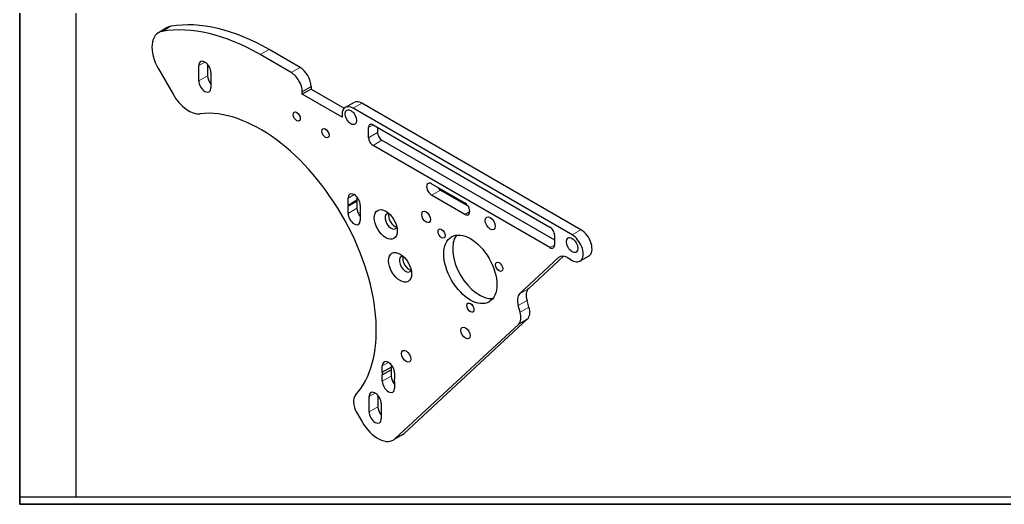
# Model space of a CAD drawing. Header units: millimetres. Extents: x 9 to 622, y 8 to 437.
# Drawn here: x 9 to 323.7, y 8.2 to 163 of the extents above; entities that cross this region are included whole.
import ezdxf

# ---------------------------------------------------------------- set-up
doc = ezdxf.new("R2010")
doc.units = ezdxf.units.MM
doc.header["$LTSCALE"] = 1.5
for name, color, linetype, lineweight in [('可见 (ISO)', 7, 'Continuous', 25), ('可见窄的 (ISO)', 7, 'Continuous', 18), ('图框 (ISO)', 7, 'Continuous', 35)]:
    doc.layers.add(name, color=color, linetype=linetype, lineweight=lineweight)
doc.styles.add('文本样式74', font='SimSun.ttf')

# ---------------------------------------------------------------- blocks, each defined once
blk = doc.blocks.new('图框 最新国标')
at = {"layer": '图框 (ISO)'}
for p, q in [((6, 7), (6, 291.5)), ((6, 7), (6, 5.5)), ((6, 7), (6, 5.5)), ((414.5, 5.5), (6, 5.5))]:
    blk.add_line(p, q, dxfattribs=at)
at = {"layer": '图框 (ISO)', "color": 7, "linetype": 'Continuous', "lineweight": 25}
for p, q in [((18, 7), (18, 290)), ((413, 7), (6, 7)), ((413, 7), (18, 7))]:
    blk.add_line(p, q, dxfattribs=at)
at = {"layer": '图框 (ISO)', "style": '文本样式74'}
blk.add_attdef('零件代号_001', (42.82, 287.25), '', height=2.5, rotation=180, dxfattribs=at)

msp = doc.modelspace()

# ---------------------------------------------------------------- linework, layer by layer
at = {"layer": '可见 (ISO)'}
for p, q in [((56.1649, 160.5208), (53.3365, 158.8878)), ((95.7671, 146.1732), (85.8676, 151.8886)), ((98.5955, 147.8062), (88.696, 153.5216)), ((66.2454, 143.4991), (66.2454, 148.3981)), ((69.0738, 148.7651), (69.0738, 145.1321)), ((53.3365, 147.3408), (58.0309, 139.2097)), ((70.1345, 146.1527), (70.1345, 141.2538)), ((102.131, 141.6824), (102.131, 140.8659)), ((102.131, 140.8659), (99.3026, 139.2329)), ((99.3026, 139.2329), (99.3026, 140.0494)), ((112.0305, 131.8845), (99.3026, 139.2329)), ((102.131, 140.8659), (112.7376, 134.7422)), ((115.8945, 136.6228), (113.0661, 134.9899)), ((188.3981, 95.9586), (118.3945, 136.3752)), ((112.0305, 132.701), (112.0305, 131.8845)), ((185.5696, 94.3256), (115.5661, 134.7422)), ((121.93, 129.435), (178.4986, 96.7751)), ((120.5158, 125.3525), (120.5158, 128.6185)), ((123.3442, 128.6185), (123.3442, 126.9855)), ((178.4986, 90.2431), (121.93, 122.903)), ((124.7585, 124.536), (179.9128, 92.6926)), ((140.6684, 110.6556), (151.275, 104.5318)), ((143.4968, 108.6143), (152.275, 103.5462)), ((113.944, 103.8203), (113.944, 106.0781)), ((113.944, 103.8203), (116.7724, 105.4533)), ((113.944, 103.4369), (116.7724, 105.0699)), ((116.7724, 106.4451), (116.7724, 105.4533)), ((116.7724, 105.0699), (116.7724, 102.8121)), ((151.275, 100.8576), (140.6684, 106.9813)), ((113.944, 101.1791), (113.944, 103.4369)), ((117.8331, 103.8327), (117.8331, 101.5749)), ((117.8331, 101.1916), (117.8331, 98.9337)), ((179.9128, 94.3256), (179.9128, 91.0596)), ((168.7917, 75.4865), (181.2607, 87.0512)), ((171.6201, 77.1195), (182.8005, 87.4891)), ((184.0656, 87.029), (185.5696, 86.1607)), ((190.8981, 87.546), (188.0696, 85.913)), ((171.7836, 71.2355), (171.1587, 73.3384)), ((168.9552, 69.6025), (168.3302, 71.7054)), ((131.8849, 30.877), (171.3221, 67.4543)), ((129.0565, 29.244), (168.4937, 65.8214)), ((124.9038, 50.4347), (124.9038, 52.4541)), ((124.9038, 50.4347), (127.7322, 52.0677)), ((124.9038, 49.5745), (127.7322, 51.2075)), ((127.7322, 52.8211), (127.7322, 52.0677)), ((127.7322, 51.2075), (127.7322, 49.1881)), ((124.9038, 47.5551), (124.9038, 49.5745)), ((128.7929, 50.2087), (128.7929, 48.1894)), ((128.7929, 47.3291), (128.7929, 45.3098)), ((120.6612, 37.7572), (120.6612, 42.6562)), ((123.4896, 43.0232), (123.4896, 39.3902)), ((124.5503, 40.4108), (124.5503, 35.5118)), ((116.6795, 37.6275), (118.4467, 34.5666)), ((131.2751, 30.4261), (128.4467, 28.7931))]:
    msp.add_line(p, q, dxfattribs=at)
for centre, major_axis, start_param, end_param in [((85.8676, 85.2217), (-40.825, 70.711), 5.49778714, 6.07227409), ((61.1649, 151.8605), (-5, 8.6603), 6.07227409, 6.28318531), ((88.696, 86.8547), (-40.825, 70.711), 5.49778714, 6.07227409), ((58.3365, 150.2275), (-5, 8.6603), 6.07227409, 7.85398163), ((68.1899, 147.2754), (-1.375, 2.3816), 3.92699082, 7.06858347), ((71.0183, 144.0094), (1.375, -2.3816), 3.92699082, 5.02592531), ((95.7671, 142.0907), (2.5, -4.3301), 0.78539816, 2.35619449), ((98.5955, 143.7237), (-2.5, 4.3301), 3.92699082, 5.49778714), ((68.1899, 142.3764), (1.375, -2.3816), 3.92699082, 7.06858347), ((63.0309, 142.0964), (5, -8.6603), 4.71238898, 6.04081946), ((115.5661, 130.6597), (-2.5, 4.3301), 5.49778714, 7.06858347), ((118.3945, 132.2927), (-2.5, 4.3301), 5.49778714, 6.28318531), ((85.8676, 85.2217), (-26.25, 45.4663), 3.31639454, 6.04081946), ((121.93, 127.802), (-1, 1.7321), 5.49778714, 7.06858347), ((124.7585, 126.169), (1, -1.7321), 3.92699082, 5.49778714), ((121.93, 124.536), (-1, 1.7321), 0.78539816, 2.35619449), ((140.6684, 108.8184), (-1.125, 1.9486), 5.49778714, 8.6393798), ((115.8885, 104.9554), (-1.375, 2.3816), 3.92699082, 7.06858347), ((143.4968, 110.4514), (1.125, -1.9486), 4.81811332, 5.49778714), ((118.717, 104.1389), (1.38, -2.3902), 3.84183944, 4.01214219), ((151.275, 102.6947), (1.125, -1.9486), 5.49778714, 8.6393798), ((115.8885, 102.5059), (-1.38, 2.3902), 0.70024679, 0.87054954), ((115.8885, 100.0564), (1.375, -2.3816), 3.92699082, 7.06858347), ((118.717, 101.6894), (1.375, -2.3816), 3.92699082, 5.02592531), ((115.8885, 102.5059), (1.38, -2.3902), 0.70024679, 0.87054954), ((127.7525, 98.6353), (-1.375, 2.3816), 5.88024718, 9.82771609), ((128.8485, 99.2681), (1.375, -2.3816), 3.55582617, 5.86895179), ((178.4986, 95.1421), (1, -1.7321), 0.78539816, 2.35619449), ((188.3981, 91.8761), (2.5, -4.3301), 0, 2.35619449), ((155.8712, 84.9359), (6, -10.3923), 3.37953378, 6.04524418), ((185.5696, 90.2431), (2.5, -4.3301), 5.49778714, 8.6393798), ((178.4986, 91.8761), (1, -1.7321), 5.49778714, 7.06858347), ((132.3054, 84.9449), (-1.375, 2.3816), 5.88024718, 9.82771609), ((133.4014, 85.5777), (1.375, -2.3816), 3.55582617, 5.86895179), ((184.0656, 82.9465), (-2.5, 4.3301), 5.49778714, 6.414085), ((174.4251, 73.0148), (-2.5, 4.3301), 0.13089969, 1.17809725), ((171.5966, 71.3818), (-2.5, 4.3301), 0.13089969, 1.17809725), ((165.6887, 69.926), (2.5, -4.3301), 0.13089969, 1.17809725), ((168.5172, 71.559), (2.5, -4.3301), 0.13089969, 1.17809725), ((126.8484, 51.3314), (-1.375, 2.3816), 3.92699082, 7.06858347), ((126.8484, 48.8819), (-1.4, 2.4249), 0.59613357, 0.97466276), ((129.6768, 50.5149), (1.4, -2.4249), 3.73772622, 4.11625541), ((126.8484, 46.4325), (1.375, -2.3816), 3.92699082, 7.06858347), ((129.6768, 48.0654), (1.375, -2.3816), 3.92699082, 5.02592531), ((126.8484, 48.8819), (1.4, -2.4249), 0.59613357, 0.97466276), ((122.6057, 41.5335), (-1.375, 2.3816), 3.92699082, 7.06858347), ((119.1795, 39.0708), (-2.5, 4.3301), 0.17480188, 1.57079633), ((125.4341, 38.2675), (1.375, -2.3816), 3.92699082, 5.02592531), ((122.6057, 36.6345), (1.375, -2.3816), 3.92699082, 7.06858347), ((123.4467, 37.4534), (5, -8.6603), 4.71238898, 6.414085), ((126.2751, 39.0863), (5, -8.6603), 0, 0.13089969)]:
    msp.add_ellipse(centre, major_axis=major_axis, ratio=0.57735027, start_param=start_param, end_param=end_param, dxfattribs=at)
for centre, major_axis in [((97.5349, 132.0886), (-0.8105, 1.4038)), ((114.859, 131.8845), (-1.3, 2.2517)), ((106.7272, 126.7814), (-0.8105, 1.4038)), ((126.0201, 97.6351), (2.6, -4.5033)), ((138.9006, 100.0411), (1, -1.7321)), ((159.4067, 97.9999), (-1.125, 1.9486)), ((143.8571, 94.7299), (0.8105, -1.4038)), ((153.0427, 83.3029), (-6, 10.3923)), ((185.5696, 91.0596), (-1.3, 2.2517)), ((130.573, 83.9447), (2.6, -4.5033)), ((162.2283, 84.1233), (0.8105, -1.4038)), ((153.0427, 71.0555), (0.8105, -1.4038)), ((151.4953, 62.9655), (-1.0335, 1.7901)), ((132.5366, 55.542), (-1.0335, 1.7901))]:
    msp.add_ellipse(centre, major_axis=major_axis, ratio=0.57735027, dxfattribs=at)
at = {"layer": '可见窄的 (ISO)'}
for p, q in [((57.3224, 160.9332), (54.494, 159.3002)), ((88.696, 153.5216), (85.8676, 151.8886)), ((66.2454, 148.3981), (68.1899, 149.5208)), ((66.2454, 143.4991), (69.0738, 145.1321)), ((98.5955, 147.8062), (95.7671, 146.1732)), ((99.3026, 140.0494), (102.131, 141.6824)), ((115.5661, 134.7422), (118.3945, 136.3752)), ((120.5158, 128.6185), (121.93, 129.435)), ((120.5158, 125.3525), (123.3442, 126.9855)), ((121.93, 122.903), (124.7585, 124.536)), ((113.944, 106.0781), (115.8885, 107.2008)), ((143.4968, 108.6143), (140.6684, 106.9813)), ((113.944, 101.1791), (116.7724, 102.8121)), ((152.866, 101.7762), (151.275, 100.8576)), ((188.3981, 95.9586), (185.5696, 94.3256)), ((178.4986, 90.2431), (179.9128, 91.0596)), ((181.2607, 87.0512), (181.9133, 87.428)), ((171.6201, 77.1195), (168.7917, 75.4865)), ((168.3302, 71.7054), (171.1587, 73.3384)), ((171.7836, 71.2355), (168.9552, 69.6025)), ((168.4937, 65.8214), (171.3221, 67.4543)), ((124.9038, 52.4541), (126.8484, 53.5768)), ((124.9038, 47.5551), (127.7322, 49.1881)), ((120.6612, 42.6562), (122.6057, 43.7788)), ((120.6612, 37.7572), (123.4896, 39.3902)), ((131.8849, 30.877), (129.0565, 29.244))]:
    msp.add_line(p, q, dxfattribs=at)

# ---------------------------------------------------------------- block references
at = {"xscale": 1.5, "yscale": 1.5, "zscale": 1.5}
msp.add_blockref('图框 最新国标', (0, 0), dxfattribs=at)

doc.saveas('drawing.dxf')
